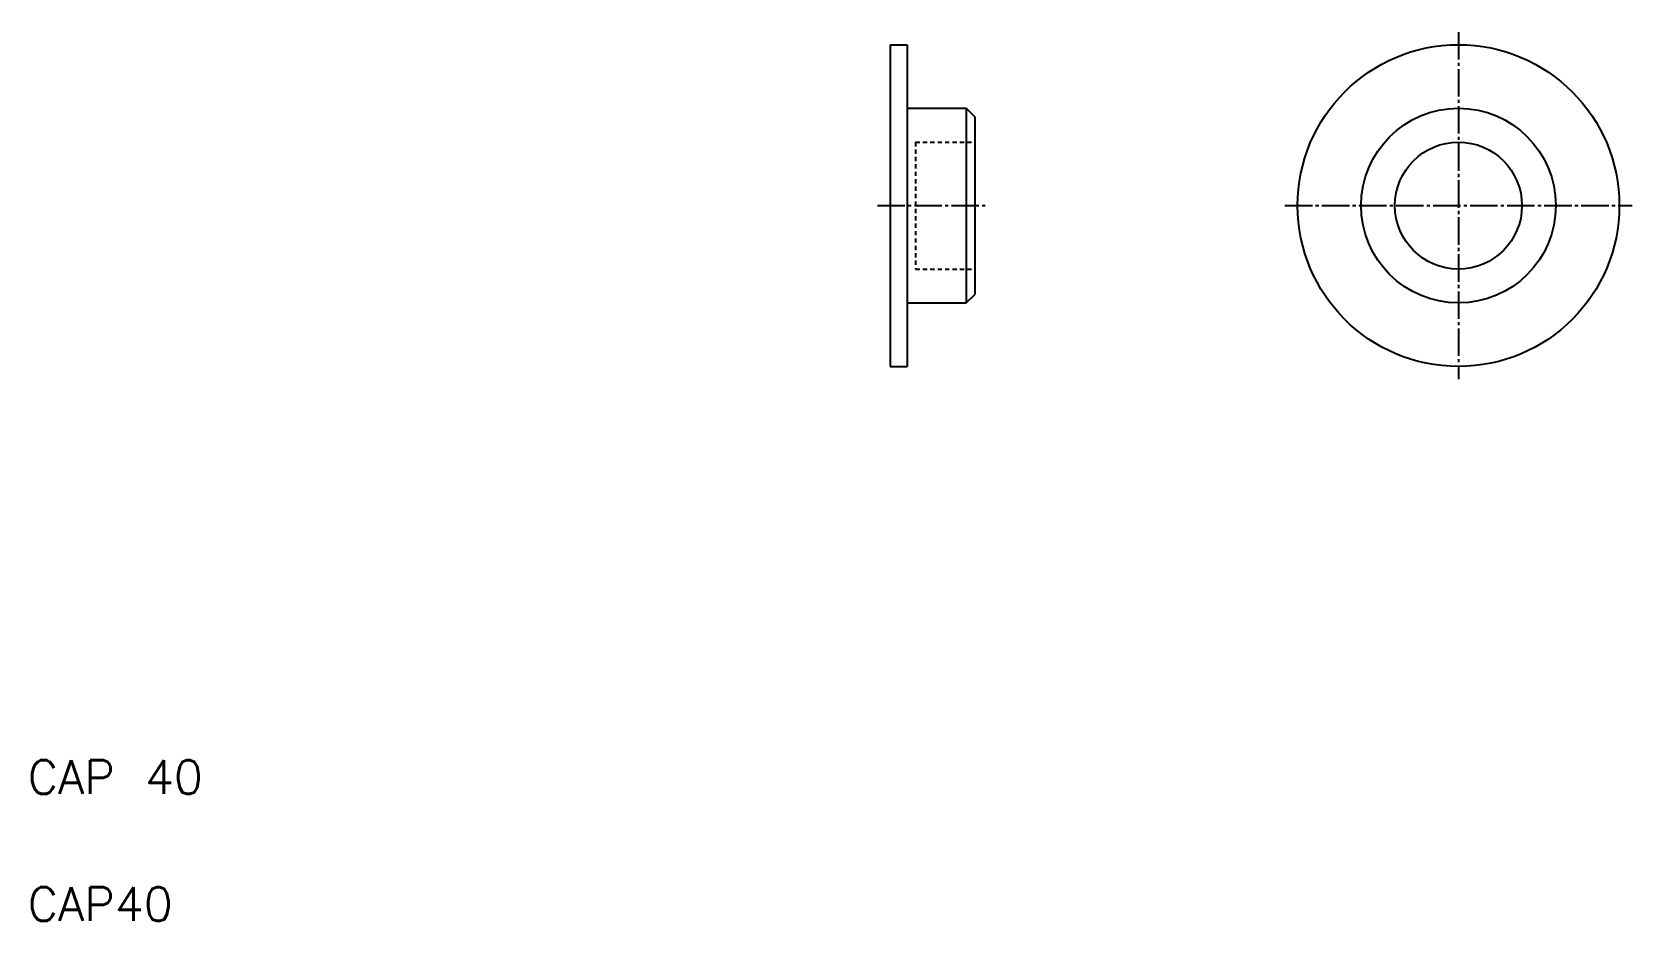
# Model space of a CAD drawing. Extents: x 11 to 200, y 10 to 115.
import ezdxf

# ---------------------------------------------------------------- set-up
doc = ezdxf.new("R2010")
doc.units = 0
doc.header["$LTSCALE"] = 0.25
doc.linetypes.add('CENTER', pattern=[17.5, 13, -1.5, 1.5, -1.5])
doc.linetypes.add('DASHED', pattern=[3.5, 2, -1.5])
doc.layers.get('0').update_dxf_attribs({"linetype": 'CONTINUOUS'})
doc.layers.add('CENTER', color=1, linetype='CENTER')
doc.styles.get("Standard").update_dxf_attribs({"font": 'txt', "bigfont": 'BIGFONT'})

msp = doc.modelspace()

# ---------------------------------------------------------------- linework, layer by layer
for p, q in [((111.87, 113.49), (111.87, 75.49)), ((111.87, 113.49), (113.87, 113.49)), ((113.87, 113.49), (113.87, 75.49)), ((113.87, 105.99), (120.87, 105.99)), ((120.87, 105.99), (120.87, 82.99)), ((120.87, 105.99), (121.87, 104.99)), ((121.87, 104.99), (121.87, 83.99)), ((121.87, 99.74), (121.87, 99.74)), ((121.87, 94.49), (121.87, 94.49)), ((120.87, 82.99), (121.87, 83.99)), ((113.87, 82.99), (120.87, 82.99)), ((111.87, 75.49), (113.87, 75.49))]:
    msp.add_line(p, q)
at = {"color": 3, "linetype": 'DASHED'}
for p, q in [((114.87, 101.99), (114.87, 86.99)), ((114.87, 101.99), (121.87, 101.99)), ((114.87, 86.99), (121.87, 86.99))]:
    msp.add_line(p, q, dxfattribs=at)
for radius in [19, 11.5, 7.5]:
    msp.add_circle((179.01, 94.49), radius)
at = {"layer": 'CENTER', "color": 1, "linetype": 'CENTER'}
for p, q in [((179.01, 114.99), (179.01, 73.99)), ((110.37, 94.49), (123.37, 94.49)), ((158.51, 94.49), (199.51, 94.49))]:
    msp.add_line(p, q, dxfattribs=at)

# ---------------------------------------------------------------- texts
for s, p in [('CAP 40', (10, 25)), ('CAP40', (10, 10))]:
    msp.add_text(s, height=4).set_placement(p)

doc.saveas('drawing.dxf')
